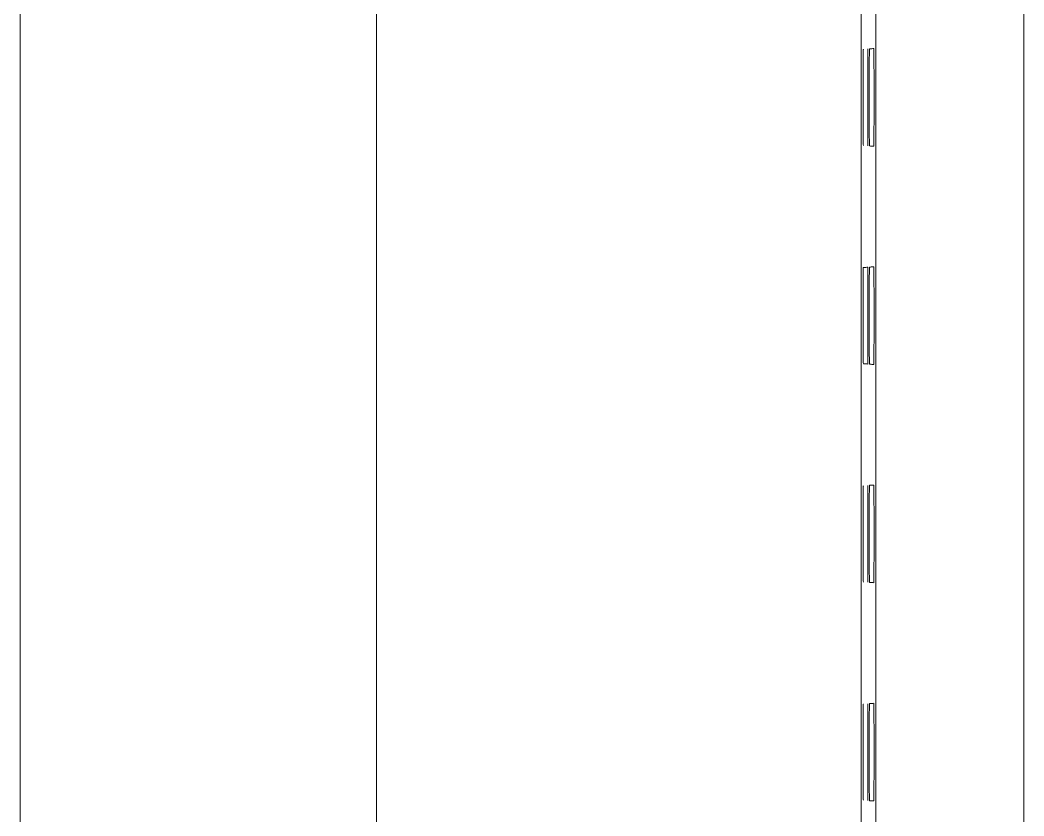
# Model space of a CAD drawing. Header units: millimetres. Extents: x -195 to 1349, y 148 to 750.
# Drawn here: x 852.5 to 873.2, y 430.92 to 447.33 of the extents above; entities that cross this region are included whole.
import ezdxf

# ---------------------------------------------------------------- set-up
doc = ezdxf.new("R2010")
doc.units = ezdxf.units.MM
doc.layers.add('100', color=7, linetype='CONTINUOUS', true_color=0xffffff)
doc.layers.add('4', color=7, linetype='CONTINUOUS', true_color=0xffffff)

msp = doc.modelspace()

# ---------------------------------------------------------------- linework, layer by layer
at = {"layer": '100', "color": 7, "linetype": 'Continuous', "lineweight": 18}
for p, q in [((859.852, 314.49), (859.852, 495.981)), ((852.502, 486.235), (852.502, 324.235))]:
    msp.add_line(p, q, dxfattribs=at)
at = {"layer": '4', "color": 7, "linetype": 'Continuous', "lineweight": 18}
for p, q in [((873.2, 317.039), (873.2, 493.431)), ((870.15, 317.689), (870.15, 492.781))]:
    msp.add_line(p, q, dxfattribs=at)
for points, knots in [([(869.842, 354.485), (869.842, 354.591), (869.842, 354.698), (869.842, 371.614), (869.842, 388.425), (869.842, 422.046), (869.842, 438.856), (869.842, 455.773), (869.842, 455.879), (869.842, 455.985)], [0, 0, 0, 0, 0.003136, 0.003136, 0.5, 0.5, 0.996864, 0.996864, 1, 1, 1, 1]), ([(869.89, 444.743), (869.889, 444.743), (869.889, 444.75), (869.888, 444.769), (869.888, 444.776), (869.888, 444.795), (869.888, 444.806), (869.887, 444.831), (869.887, 444.859), (869.887, 444.892), (869.887, 444.919), (869.887, 444.929), (869.886, 444.948), (869.886, 444.958), (869.886, 444.989), (869.886, 445.011), (869.886, 445.08), (869.885, 445.13), (869.885, 445.197), (869.885, 445.211), (869.885, 445.239), (869.885, 445.253), (869.885, 445.296), (869.885, 445.325), (869.885, 445.385), (869.885, 445.416), (869.885, 445.462), (869.885, 445.478), (869.885, 445.509), (869.884, 445.525), (869.884, 445.573), (869.884, 445.638), (869.884, 445.702), (869.884, 445.767), (869.884, 445.799), (869.884, 445.848), (869.884, 445.864), (869.884, 445.897), (869.885, 445.977), (869.885, 446.054), (869.885, 446.129), (869.885, 446.144), (869.885, 446.173), (869.885, 446.188), (869.885, 446.231), (869.885, 446.259), (869.885, 446.34), (869.886, 446.39), (869.886, 446.448), (869.886, 446.459), (869.886, 446.481), (869.886, 446.491), (869.886, 446.522), (869.887, 446.542), (869.887, 446.578), (869.887, 446.594), (869.887, 446.625), (869.887, 446.639), (869.888, 446.664), (869.888, 446.686), (869.888, 446.702), (869.889, 446.714), (869.889, 446.719), (869.889, 446.726), (869.889, 446.727), (869.89, 446.727)], [0, 0, 0, 0, 0.0625, 0.0625, 0.09375, 0.09375, 0.125, 0.125, 0.15625, 0.1875, 0.1875, 0.203125, 0.203125, 0.21875, 0.21875, 0.25, 0.25, 0.3125, 0.3125, 0.328125, 0.328125, 0.34375, 0.34375, 0.375, 0.375, 0.40625, 0.40625, 0.421875, 0.421875, 0.4375, 0.4375, 0.46875, 0.5, 0.5, 0.53125, 0.53125, 0.546875, 0.546875, 0.5625, 0.625, 0.625, 0.640625, 0.640625, 0.65625, 0.65625, 0.6875, 0.6875, 0.75, 0.75, 0.765625, 0.765625, 0.78125, 0.78125, 0.8125, 0.8125, 0.84375, 0.84375, 0.875, 0.875, 0.90625, 0.9375, 0.9375, 0.96875, 0.96875, 1, 1, 1, 1]), ([(869.979, 446.734), (869.979, 446.734), (869.979, 446.727), (869.98, 446.708), (869.98, 446.7), (869.98, 446.686), (869.98, 446.681), (869.981, 446.67), (869.981, 446.664), (869.981, 446.645), (869.981, 446.617), (869.981, 446.584), (869.982, 446.557), (869.982, 446.547), (869.982, 446.528), (869.982, 446.518), (869.982, 446.486), (869.982, 446.464), (869.983, 446.395), (869.983, 446.345), (869.983, 446.277), (869.983, 446.263), (869.983, 446.235), (869.983, 446.221), (869.983, 446.177), (869.983, 446.148), (869.984, 446.088), (869.984, 446.057), (869.984, 446.01), (869.984, 445.995), (869.984, 445.963), (869.984, 445.947), (869.984, 445.898), (869.984, 445.834), (869.984, 445.769), (869.984, 445.704), (869.984, 445.671), (869.984, 445.622), (869.984, 445.606), (869.984, 445.573), (869.984, 445.492), (869.984, 445.415), (869.984, 445.339), (869.983, 445.324), (869.983, 445.294), (869.983, 445.28), (869.983, 445.236), (869.983, 445.208), (869.983, 445.127), (869.983, 445.077), (869.982, 445.018), (869.982, 445.007), (869.982, 444.985), (869.982, 444.974), (869.982, 444.943), (869.982, 444.924), (869.981, 444.888), (869.981, 444.871), (869.981, 444.84), (869.981, 444.826), (869.981, 444.801), (869.98, 444.779), (869.98, 444.763), (869.98, 444.75), (869.979, 444.745), (869.979, 444.739), (869.979, 444.737), (869.979, 444.737)], [0, 0, 0, 0, 0.0625, 0.0625, 0.09375, 0.09375, 0.109375, 0.109375, 0.125, 0.125, 0.15625, 0.1875, 0.1875, 0.203125, 0.203125, 0.21875, 0.21875, 0.25, 0.25, 0.3125, 0.3125, 0.328125, 0.328125, 0.34375, 0.34375, 0.375, 0.375, 0.40625, 0.40625, 0.421875, 0.421875, 0.4375, 0.4375, 0.46875, 0.5, 0.5, 0.53125, 0.53125, 0.546875, 0.546875, 0.5625, 0.625, 0.625, 0.640625, 0.640625, 0.65625, 0.65625, 0.6875, 0.6875, 0.75, 0.75, 0.765625, 0.765625, 0.78125, 0.78125, 0.8125, 0.8125, 0.84375, 0.84375, 0.875, 0.875, 0.90625, 0.9375, 0.9375, 0.96875, 0.96875, 1, 1, 1, 1]), ([(870.015, 444.734), (870.015, 444.735), (870.015, 444.741), (870.014, 444.76), (870.014, 444.768), (870.014, 444.787), (870.013, 444.798), (870.013, 444.823), (870.013, 444.851), (870.013, 444.885), (870.012, 444.912), (870.012, 444.921), (870.012, 444.941), (870.012, 444.951), (870.012, 444.983), (870.012, 445.005), (870.011, 445.074), (870.011, 445.124), (870.011, 445.192), (870.011, 445.206), (870.011, 445.235), (870.011, 445.249), (870.011, 445.292), (870.011, 445.322), (870.01, 445.382), (870.01, 445.413), (870.01, 445.46), (870.01, 445.475), (870.01, 445.507), (870.01, 445.524), (870.01, 445.572), (870.01, 445.637), (870.01, 445.702), (870.01, 445.767), (870.01, 445.8), (870.01, 445.849), (870.01, 445.865), (870.01, 445.898), (870.01, 445.979), (870.01, 446.057), (870.01, 446.132), (870.011, 446.147), (870.011, 446.177), (870.011, 446.192), (870.011, 446.236), (870.011, 446.264), (870.011, 446.345), (870.011, 446.396), (870.012, 446.454), (870.012, 446.465), (870.012, 446.487), (870.012, 446.498), (870.012, 446.529), (870.012, 446.549), (870.013, 446.585), (870.013, 446.602), (870.013, 446.633), (870.013, 446.647), (870.013, 446.672), (870.014, 446.694), (870.014, 446.71), (870.014, 446.723), (870.015, 446.728), (870.015, 446.735), (870.015, 446.736), (870.015, 446.736)], [0, 0, 0, 0, 0.0625, 0.0625, 0.09375, 0.09375, 0.125, 0.125, 0.15625, 0.1875, 0.1875, 0.203125, 0.203125, 0.21875, 0.21875, 0.25, 0.25, 0.3125, 0.3125, 0.328125, 0.328125, 0.34375, 0.34375, 0.375, 0.375, 0.40625, 0.40625, 0.421875, 0.421875, 0.4375, 0.4375, 0.46875, 0.5, 0.5, 0.53125, 0.53125, 0.546875, 0.546875, 0.5625, 0.625, 0.625, 0.640625, 0.640625, 0.65625, 0.65625, 0.6875, 0.6875, 0.75, 0.75, 0.765625, 0.765625, 0.78125, 0.78125, 0.8125, 0.8125, 0.84375, 0.84375, 0.875, 0.875, 0.90625, 0.9375, 0.9375, 0.96875, 0.96875, 1, 1, 1, 1]), ([(870.104, 446.742), (870.091, 446.741), (870.078, 446.741), (870.055, 446.739), (870.046, 446.738), (870.03, 446.737), (870.023, 446.737), (870.015, 446.736)], [0, 0, 0, 0, 0.448296, 0.448296, 0.75351, 0.75351, 1, 1, 1, 1]), ([(870.104, 446.742), (870.105, 446.742), (870.105, 446.736), (870.106, 446.717), (870.106, 446.709), (870.106, 446.695), (870.106, 446.689), (870.106, 446.678), (870.106, 446.672), (870.107, 446.653), (870.107, 446.625), (870.107, 446.591), (870.107, 446.564), (870.108, 446.555), (870.108, 446.535), (870.108, 446.525), (870.108, 446.493), (870.108, 446.471), (870.108, 446.401), (870.109, 446.351), (870.109, 446.282), (870.109, 446.268), (870.109, 446.239), (870.109, 446.225), (870.109, 446.181), (870.109, 446.152), (870.109, 446.091), (870.109, 446.06), (870.11, 446.013), (870.11, 445.997), (870.11, 445.965), (870.11, 445.949), (870.11, 445.9), (870.11, 445.835), (870.11, 445.769), (870.11, 445.703), (870.11, 445.67), (870.11, 445.621), (870.11, 445.604), (870.11, 445.572), (870.11, 445.49), (870.109, 445.412), (870.109, 445.336), (870.109, 445.32), (870.109, 445.29), (870.109, 445.276), (870.109, 445.232), (870.109, 445.204), (870.109, 445.122), (870.108, 445.071), (870.108, 445.012), (870.108, 445), (870.108, 444.978), (870.108, 444.968), (870.108, 444.936), (870.108, 444.917), (870.107, 444.88), (870.107, 444.863), (870.107, 444.832), (870.107, 444.818), (870.106, 444.792), (870.106, 444.77), (870.106, 444.754), (870.105, 444.741), (870.105, 444.736), (870.105, 444.73), (870.105, 444.728), (870.104, 444.728)], [0, 0, 0, 0, 0.0625, 0.0625, 0.09375, 0.09375, 0.109375, 0.109375, 0.125, 0.125, 0.15625, 0.1875, 0.1875, 0.203125, 0.203125, 0.21875, 0.21875, 0.25, 0.25, 0.3125, 0.3125, 0.328125, 0.328125, 0.34375, 0.34375, 0.375, 0.375, 0.40625, 0.40625, 0.421875, 0.421875, 0.4375, 0.4375, 0.46875, 0.5, 0.5, 0.53125, 0.53125, 0.546875, 0.546875, 0.5625, 0.625, 0.625, 0.640625, 0.640625, 0.65625, 0.65625, 0.6875, 0.6875, 0.75, 0.75, 0.765625, 0.765625, 0.78125, 0.78125, 0.8125, 0.8125, 0.84375, 0.84375, 0.875, 0.875, 0.90625, 0.9375, 0.9375, 0.96875, 0.96875, 1, 1, 1, 1]), ([(870.104, 444.728), (870.091, 444.729), (870.078, 444.73), (870.055, 444.732), (870.046, 444.732), (870.03, 444.733), (870.023, 444.734), (870.015, 444.734)], [0, 0, 0, 0, 0.448295, 0.448295, 0.75351, 0.75351, 1, 1, 1, 1]), ([(869.89, 440.243), (869.889, 440.243), (869.889, 440.25), (869.888, 440.269), (869.888, 440.276), (869.888, 440.295), (869.888, 440.306), (869.887, 440.331), (869.887, 440.359), (869.887, 440.392), (869.887, 440.419), (869.887, 440.429), (869.886, 440.448), (869.886, 440.458), (869.886, 440.489), (869.886, 440.511), (869.886, 440.58), (869.885, 440.63), (869.885, 440.697), (869.885, 440.711), (869.885, 440.739), (869.885, 440.753), (869.885, 440.796), (869.885, 440.825), (869.885, 440.885), (869.885, 440.916), (869.885, 440.962), (869.885, 440.978), (869.885, 441.009), (869.884, 441.025), (869.884, 441.073), (869.884, 441.138), (869.884, 441.202), (869.884, 441.267), (869.884, 441.299), (869.884, 441.348), (869.884, 441.364), (869.884, 441.397), (869.885, 441.477), (869.885, 441.554), (869.885, 441.629), (869.885, 441.644), (869.885, 441.673), (869.885, 441.688), (869.885, 441.731), (869.885, 441.759), (869.885, 441.84), (869.886, 441.89), (869.886, 441.948), (869.886, 441.959), (869.886, 441.981), (869.886, 441.991), (869.886, 442.022), (869.887, 442.042), (869.887, 442.078), (869.887, 442.094), (869.887, 442.125), (869.887, 442.139), (869.888, 442.164), (869.888, 442.186), (869.888, 442.202), (869.889, 442.214), (869.889, 442.219), (869.889, 442.226), (869.889, 442.227), (869.89, 442.227)], [0, 0, 0, 0, 0.0625, 0.0625, 0.09375, 0.09375, 0.125, 0.125, 0.15625, 0.1875, 0.1875, 0.203125, 0.203125, 0.21875, 0.21875, 0.25, 0.25, 0.3125, 0.3125, 0.328125, 0.328125, 0.34375, 0.34375, 0.375, 0.375, 0.40625, 0.40625, 0.421875, 0.421875, 0.4375, 0.4375, 0.46875, 0.5, 0.5, 0.53125, 0.53125, 0.546875, 0.546875, 0.5625, 0.625, 0.625, 0.640625, 0.640625, 0.65625, 0.65625, 0.6875, 0.6875, 0.75, 0.75, 0.765625, 0.765625, 0.78125, 0.78125, 0.8125, 0.8125, 0.84375, 0.84375, 0.875, 0.875, 0.90625, 0.9375, 0.9375, 0.96875, 0.96875, 1, 1, 1, 1]), ([(869.979, 442.234), (869.967, 442.233), (869.955, 442.232), (869.934, 442.23), (869.925, 442.23), (869.907, 442.229), (869.898, 442.228), (869.89, 442.227)], [0, 0, 0, 0, 0.406541, 0.406541, 0.703271, 0.703271, 1, 1, 1, 1]), ([(869.979, 442.234), (869.979, 442.234), (869.979, 442.227), (869.98, 442.208), (869.98, 442.2), (869.98, 442.186), (869.98, 442.181), (869.981, 442.17), (869.981, 442.164), (869.981, 442.145), (869.981, 442.117), (869.981, 442.084), (869.982, 442.057), (869.982, 442.047), (869.982, 442.028), (869.982, 442.018), (869.982, 441.986), (869.982, 441.964), (869.983, 441.895), (869.983, 441.845), (869.983, 441.777), (869.983, 441.763), (869.983, 441.735), (869.983, 441.721), (869.983, 441.677), (869.983, 441.648), (869.984, 441.588), (869.984, 441.557), (869.984, 441.51), (869.984, 441.495), (869.984, 441.463), (869.984, 441.447), (869.984, 441.398), (869.984, 441.334), (869.984, 441.269), (869.984, 441.204), (869.984, 441.171), (869.984, 441.122), (869.984, 441.106), (869.984, 441.073), (869.984, 440.992), (869.984, 440.915), (869.984, 440.839), (869.983, 440.824), (869.983, 440.794), (869.983, 440.78), (869.983, 440.736), (869.983, 440.708), (869.983, 440.627), (869.983, 440.577), (869.982, 440.518), (869.982, 440.507), (869.982, 440.485), (869.982, 440.474), (869.982, 440.443), (869.982, 440.424), (869.981, 440.388), (869.981, 440.371), (869.981, 440.34), (869.981, 440.326), (869.981, 440.301), (869.98, 440.279), (869.98, 440.263), (869.98, 440.25), (869.979, 440.245), (869.979, 440.239), (869.979, 440.237), (869.979, 440.237)], [0, 0, 0, 0, 0.0625, 0.0625, 0.09375, 0.09375, 0.109375, 0.109375, 0.125, 0.125, 0.15625, 0.1875, 0.1875, 0.203125, 0.203125, 0.21875, 0.21875, 0.25, 0.25, 0.3125, 0.3125, 0.328125, 0.328125, 0.34375, 0.34375, 0.375, 0.375, 0.40625, 0.40625, 0.421875, 0.421875, 0.4375, 0.4375, 0.46875, 0.5, 0.5, 0.53125, 0.53125, 0.546875, 0.546875, 0.5625, 0.625, 0.625, 0.640625, 0.640625, 0.65625, 0.65625, 0.6875, 0.6875, 0.75, 0.75, 0.765625, 0.765625, 0.78125, 0.78125, 0.8125, 0.8125, 0.84375, 0.84375, 0.875, 0.875, 0.90625, 0.9375, 0.9375, 0.96875, 0.96875, 1, 1, 1, 1]), ([(870.015, 440.234), (870.015, 440.235), (870.015, 440.241), (870.014, 440.26), (870.014, 440.268), (870.014, 440.287), (870.013, 440.298), (870.013, 440.323), (870.013, 440.351), (870.013, 440.385), (870.012, 440.412), (870.012, 440.421), (870.012, 440.441), (870.012, 440.451), (870.012, 440.483), (870.012, 440.505), (870.011, 440.574), (870.011, 440.624), (870.011, 440.692), (870.011, 440.706), (870.011, 440.735), (870.011, 440.749), (870.011, 440.792), (870.011, 440.822), (870.01, 440.882), (870.01, 440.913), (870.01, 440.96), (870.01, 440.975), (870.01, 441.007), (870.01, 441.024), (870.01, 441.072), (870.01, 441.137), (870.01, 441.202), (870.01, 441.267), (870.01, 441.3), (870.01, 441.349), (870.01, 441.365), (870.01, 441.398), (870.01, 441.479), (870.01, 441.557), (870.01, 441.632), (870.011, 441.647), (870.011, 441.677), (870.011, 441.692), (870.011, 441.736), (870.011, 441.764), (870.011, 441.845), (870.011, 441.896), (870.012, 441.954), (870.012, 441.965), (870.012, 441.987), (870.012, 441.998), (870.012, 442.029), (870.012, 442.049), (870.013, 442.085), (870.013, 442.102), (870.013, 442.133), (870.013, 442.147), (870.013, 442.172), (870.014, 442.194), (870.014, 442.21), (870.014, 442.223), (870.015, 442.228), (870.015, 442.235), (870.015, 442.236), (870.015, 442.236)], [0, 0, 0, 0, 0.0625, 0.0625, 0.09375, 0.09375, 0.125, 0.125, 0.15625, 0.1875, 0.1875, 0.203125, 0.203125, 0.21875, 0.21875, 0.25, 0.25, 0.3125, 0.3125, 0.328125, 0.328125, 0.34375, 0.34375, 0.375, 0.375, 0.40625, 0.40625, 0.421875, 0.421875, 0.4375, 0.4375, 0.46875, 0.5, 0.5, 0.53125, 0.53125, 0.546875, 0.546875, 0.5625, 0.625, 0.625, 0.640625, 0.640625, 0.65625, 0.65625, 0.6875, 0.6875, 0.75, 0.75, 0.765625, 0.765625, 0.78125, 0.78125, 0.8125, 0.8125, 0.84375, 0.84375, 0.875, 0.875, 0.90625, 0.9375, 0.9375, 0.96875, 0.96875, 1, 1, 1, 1]), ([(870.104, 442.242), (870.091, 442.241), (870.078, 442.241), (870.055, 442.239), (870.046, 442.238), (870.03, 442.237), (870.023, 442.237), (870.015, 442.236)], [0, 0, 0, 0, 0.448296, 0.448296, 0.75351, 0.75351, 1, 1, 1, 1]), ([(870.104, 442.242), (870.105, 442.242), (870.105, 442.236), (870.106, 442.217), (870.106, 442.209), (870.106, 442.195), (870.106, 442.189), (870.106, 442.178), (870.106, 442.172), (870.107, 442.153), (870.107, 442.125), (870.107, 442.091), (870.107, 442.064), (870.108, 442.055), (870.108, 442.035), (870.108, 442.025), (870.108, 441.993), (870.108, 441.971), (870.108, 441.901), (870.109, 441.851), (870.109, 441.782), (870.109, 441.768), (870.109, 441.739), (870.109, 441.725), (870.109, 441.681), (870.109, 441.652), (870.109, 441.591), (870.109, 441.56), (870.11, 441.513), (870.11, 441.497), (870.11, 441.465), (870.11, 441.449), (870.11, 441.4), (870.11, 441.335), (870.11, 441.269), (870.11, 441.203), (870.11, 441.17), (870.11, 441.121), (870.11, 441.104), (870.11, 441.072), (870.11, 440.99), (870.109, 440.912), (870.109, 440.836), (870.109, 440.82), (870.109, 440.79), (870.109, 440.776), (870.109, 440.732), (870.109, 440.704), (870.109, 440.622), (870.108, 440.571), (870.108, 440.512), (870.108, 440.5), (870.108, 440.478), (870.108, 440.468), (870.108, 440.436), (870.108, 440.417), (870.107, 440.38), (870.107, 440.363), (870.107, 440.332), (870.107, 440.318), (870.106, 440.292), (870.106, 440.27), (870.106, 440.254), (870.105, 440.241), (870.105, 440.236), (870.105, 440.23), (870.105, 440.228), (870.104, 440.228)], [0, 0, 0, 0, 0.0625, 0.0625, 0.09375, 0.09375, 0.109375, 0.109375, 0.125, 0.125, 0.15625, 0.1875, 0.1875, 0.203125, 0.203125, 0.21875, 0.21875, 0.25, 0.25, 0.3125, 0.3125, 0.328125, 0.328125, 0.34375, 0.34375, 0.375, 0.375, 0.40625, 0.40625, 0.421875, 0.421875, 0.4375, 0.4375, 0.46875, 0.5, 0.5, 0.53125, 0.53125, 0.546875, 0.546875, 0.5625, 0.625, 0.625, 0.640625, 0.640625, 0.65625, 0.65625, 0.6875, 0.6875, 0.75, 0.75, 0.765625, 0.765625, 0.78125, 0.78125, 0.8125, 0.8125, 0.84375, 0.84375, 0.875, 0.875, 0.90625, 0.9375, 0.9375, 0.96875, 0.96875, 1, 1, 1, 1]), ([(869.979, 440.237), (869.967, 440.238), (869.955, 440.239), (869.934, 440.24), (869.925, 440.241), (869.907, 440.242), (869.898, 440.243), (869.89, 440.243)], [0, 0, 0, 0, 0.406541, 0.406541, 0.703271, 0.703271, 1, 1, 1, 1]), ([(870.104, 440.228), (870.091, 440.229), (870.078, 440.23), (870.055, 440.232), (870.046, 440.232), (870.03, 440.233), (870.023, 440.234), (870.015, 440.234)], [0, 0, 0, 0, 0.448295, 0.448295, 0.75351, 0.75351, 1, 1, 1, 1]), ([(869.89, 435.743), (869.889, 435.743), (869.889, 435.75), (869.888, 435.769), (869.888, 435.776), (869.888, 435.795), (869.888, 435.806), (869.887, 435.831), (869.887, 435.859), (869.887, 435.892), (869.887, 435.919), (869.887, 435.929), (869.886, 435.948), (869.886, 435.958), (869.886, 435.989), (869.886, 436.011), (869.886, 436.08), (869.885, 436.13), (869.885, 436.197), (869.885, 436.211), (869.885, 436.239), (869.885, 436.253), (869.885, 436.296), (869.885, 436.325), (869.885, 436.385), (869.885, 436.416), (869.885, 436.462), (869.885, 436.478), (869.885, 436.509), (869.884, 436.525), (869.884, 436.573), (869.884, 436.638), (869.884, 436.702), (869.884, 436.767), (869.884, 436.799), (869.884, 436.848), (869.884, 436.864), (869.884, 436.897), (869.885, 436.977), (869.885, 437.054), (869.885, 437.129), (869.885, 437.144), (869.885, 437.173), (869.885, 437.188), (869.885, 437.231), (869.885, 437.259), (869.885, 437.34), (869.886, 437.39), (869.886, 437.448), (869.886, 437.459), (869.886, 437.481), (869.886, 437.491), (869.886, 437.522), (869.887, 437.542), (869.887, 437.578), (869.887, 437.594), (869.887, 437.625), (869.887, 437.639), (869.888, 437.664), (869.888, 437.686), (869.888, 437.702), (869.889, 437.714), (869.889, 437.719), (869.889, 437.726), (869.889, 437.727), (869.89, 437.727)], [0, 0, 0, 0, 0.0625, 0.0625, 0.09375, 0.09375, 0.125, 0.125, 0.15625, 0.1875, 0.1875, 0.203125, 0.203125, 0.21875, 0.21875, 0.25, 0.25, 0.3125, 0.3125, 0.328125, 0.328125, 0.34375, 0.34375, 0.375, 0.375, 0.40625, 0.40625, 0.421875, 0.421875, 0.4375, 0.4375, 0.46875, 0.5, 0.5, 0.53125, 0.53125, 0.546875, 0.546875, 0.5625, 0.625, 0.625, 0.640625, 0.640625, 0.65625, 0.65625, 0.6875, 0.6875, 0.75, 0.75, 0.765625, 0.765625, 0.78125, 0.78125, 0.8125, 0.8125, 0.84375, 0.84375, 0.875, 0.875, 0.90625, 0.9375, 0.9375, 0.96875, 0.96875, 1, 1, 1, 1]), ([(869.979, 437.734), (869.979, 437.734), (869.979, 437.727), (869.98, 437.708), (869.98, 437.7), (869.98, 437.686), (869.98, 437.681), (869.981, 437.67), (869.981, 437.664), (869.981, 437.645), (869.981, 437.617), (869.981, 437.584), (869.982, 437.557), (869.982, 437.547), (869.982, 437.528), (869.982, 437.518), (869.982, 437.486), (869.982, 437.464), (869.983, 437.395), (869.983, 437.345), (869.983, 437.277), (869.983, 437.263), (869.983, 437.235), (869.983, 437.221), (869.983, 437.177), (869.983, 437.148), (869.984, 437.088), (869.984, 437.057), (869.984, 437.01), (869.984, 436.995), (869.984, 436.963), (869.984, 436.947), (869.984, 436.898), (869.984, 436.834), (869.984, 436.769), (869.984, 436.704), (869.984, 436.671), (869.984, 436.622), (869.984, 436.606), (869.984, 436.573), (869.984, 436.492), (869.984, 436.415), (869.984, 436.339), (869.983, 436.324), (869.983, 436.294), (869.983, 436.28), (869.983, 436.236), (869.983, 436.208), (869.983, 436.127), (869.983, 436.077), (869.982, 436.018), (869.982, 436.007), (869.982, 435.985), (869.982, 435.974), (869.982, 435.943), (869.982, 435.924), (869.981, 435.888), (869.981, 435.871), (869.981, 435.84), (869.981, 435.826), (869.981, 435.801), (869.98, 435.779), (869.98, 435.763), (869.98, 435.75), (869.979, 435.745), (869.979, 435.739), (869.979, 435.737), (869.979, 435.737)], [0, 0, 0, 0, 0.0625, 0.0625, 0.09375, 0.09375, 0.109375, 0.109375, 0.125, 0.125, 0.15625, 0.1875, 0.1875, 0.203125, 0.203125, 0.21875, 0.21875, 0.25, 0.25, 0.3125, 0.3125, 0.328125, 0.328125, 0.34375, 0.34375, 0.375, 0.375, 0.40625, 0.40625, 0.421875, 0.421875, 0.4375, 0.4375, 0.46875, 0.5, 0.5, 0.53125, 0.53125, 0.546875, 0.546875, 0.5625, 0.625, 0.625, 0.640625, 0.640625, 0.65625, 0.65625, 0.6875, 0.6875, 0.75, 0.75, 0.765625, 0.765625, 0.78125, 0.78125, 0.8125, 0.8125, 0.84375, 0.84375, 0.875, 0.875, 0.90625, 0.9375, 0.9375, 0.96875, 0.96875, 1, 1, 1, 1]), ([(870.015, 435.734), (870.015, 435.735), (870.015, 435.741), (870.014, 435.76), (870.014, 435.768), (870.014, 435.787), (870.013, 435.798), (870.013, 435.823), (870.013, 435.851), (870.013, 435.885), (870.012, 435.912), (870.012, 435.921), (870.012, 435.941), (870.012, 435.951), (870.012, 435.983), (870.012, 436.005), (870.011, 436.074), (870.011, 436.124), (870.011, 436.192), (870.011, 436.206), (870.011, 436.235), (870.011, 436.249), (870.011, 436.292), (870.011, 436.322), (870.01, 436.382), (870.01, 436.413), (870.01, 436.46), (870.01, 436.475), (870.01, 436.507), (870.01, 436.524), (870.01, 436.572), (870.01, 436.637), (870.01, 436.702), (870.01, 436.767), (870.01, 436.8), (870.01, 436.849), (870.01, 436.865), (870.01, 436.898), (870.01, 436.979), (870.01, 437.057), (870.01, 437.132), (870.011, 437.147), (870.011, 437.177), (870.011, 437.192), (870.011, 437.236), (870.011, 437.264), (870.011, 437.345), (870.011, 437.396), (870.012, 437.454), (870.012, 437.465), (870.012, 437.487), (870.012, 437.498), (870.012, 437.529), (870.012, 437.549), (870.013, 437.585), (870.013, 437.602), (870.013, 437.633), (870.013, 437.647), (870.013, 437.672), (870.014, 437.694), (870.014, 437.71), (870.014, 437.723), (870.015, 437.728), (870.015, 437.735), (870.015, 437.736), (870.015, 437.736)], [0, 0, 0, 0, 0.0625, 0.0625, 0.09375, 0.09375, 0.125, 0.125, 0.15625, 0.1875, 0.1875, 0.203125, 0.203125, 0.21875, 0.21875, 0.25, 0.25, 0.3125, 0.3125, 0.328125, 0.328125, 0.34375, 0.34375, 0.375, 0.375, 0.40625, 0.40625, 0.421875, 0.421875, 0.4375, 0.4375, 0.46875, 0.5, 0.5, 0.53125, 0.53125, 0.546875, 0.546875, 0.5625, 0.625, 0.625, 0.640625, 0.640625, 0.65625, 0.65625, 0.6875, 0.6875, 0.75, 0.75, 0.765625, 0.765625, 0.78125, 0.78125, 0.8125, 0.8125, 0.84375, 0.84375, 0.875, 0.875, 0.90625, 0.9375, 0.9375, 0.96875, 0.96875, 1, 1, 1, 1]), ([(870.104, 437.742), (870.091, 437.741), (870.078, 437.741), (870.055, 437.739), (870.046, 437.738), (870.03, 437.737), (870.023, 437.737), (870.015, 437.736)], [0, 0, 0, 0, 0.448296, 0.448296, 0.75351, 0.75351, 1, 1, 1, 1]), ([(870.104, 437.742), (870.105, 437.742), (870.105, 437.736), (870.106, 437.717), (870.106, 437.709), (870.106, 437.695), (870.106, 437.689), (870.106, 437.678), (870.106, 437.672), (870.107, 437.653), (870.107, 437.625), (870.107, 437.591), (870.107, 437.564), (870.108, 437.555), (870.108, 437.535), (870.108, 437.525), (870.108, 437.493), (870.108, 437.471), (870.108, 437.401), (870.109, 437.351), (870.109, 437.282), (870.109, 437.268), (870.109, 437.239), (870.109, 437.225), (870.109, 437.181), (870.109, 437.152), (870.109, 437.091), (870.109, 437.06), (870.11, 437.013), (870.11, 436.997), (870.11, 436.965), (870.11, 436.949), (870.11, 436.9), (870.11, 436.835), (870.11, 436.769), (870.11, 436.703), (870.11, 436.67), (870.11, 436.621), (870.11, 436.604), (870.11, 436.572), (870.11, 436.49), (870.109, 436.412), (870.109, 436.336), (870.109, 436.32), (870.109, 436.29), (870.109, 436.276), (870.109, 436.232), (870.109, 436.204), (870.109, 436.122), (870.108, 436.071), (870.108, 436.012), (870.108, 436), (870.108, 435.978), (870.108, 435.968), (870.108, 435.936), (870.108, 435.917), (870.107, 435.88), (870.107, 435.863), (870.107, 435.832), (870.107, 435.818), (870.106, 435.792), (870.106, 435.77), (870.106, 435.754), (870.105, 435.741), (870.105, 435.736), (870.105, 435.73), (870.105, 435.728), (870.104, 435.728)], [0, 0, 0, 0, 0.0625, 0.0625, 0.09375, 0.09375, 0.109375, 0.109375, 0.125, 0.125, 0.15625, 0.1875, 0.1875, 0.203125, 0.203125, 0.21875, 0.21875, 0.25, 0.25, 0.3125, 0.3125, 0.328125, 0.328125, 0.34375, 0.34375, 0.375, 0.375, 0.40625, 0.40625, 0.421875, 0.421875, 0.4375, 0.4375, 0.46875, 0.5, 0.5, 0.53125, 0.53125, 0.546875, 0.546875, 0.5625, 0.625, 0.625, 0.640625, 0.640625, 0.65625, 0.65625, 0.6875, 0.6875, 0.75, 0.75, 0.765625, 0.765625, 0.78125, 0.78125, 0.8125, 0.8125, 0.84375, 0.84375, 0.875, 0.875, 0.90625, 0.9375, 0.9375, 0.96875, 0.96875, 1, 1, 1, 1]), ([(870.104, 435.728), (870.091, 435.729), (870.078, 435.73), (870.055, 435.732), (870.046, 435.732), (870.03, 435.733), (870.023, 435.734), (870.015, 435.734)], [0, 0, 0, 0, 0.448295, 0.448295, 0.75351, 0.75351, 1, 1, 1, 1]), ([(869.89, 431.243), (869.889, 431.243), (869.889, 431.25), (869.888, 431.269), (869.888, 431.276), (869.888, 431.295), (869.888, 431.306), (869.887, 431.331), (869.887, 431.359), (869.887, 431.392), (869.887, 431.419), (869.887, 431.429), (869.886, 431.448), (869.886, 431.458), (869.886, 431.489), (869.886, 431.511), (869.886, 431.58), (869.885, 431.63), (869.885, 431.697), (869.885, 431.711), (869.885, 431.739), (869.885, 431.753), (869.885, 431.796), (869.885, 431.825), (869.885, 431.885), (869.885, 431.916), (869.885, 431.962), (869.885, 431.978), (869.885, 432.009), (869.884, 432.025), (869.884, 432.073), (869.884, 432.138), (869.884, 432.202), (869.884, 432.267), (869.884, 432.299), (869.884, 432.348), (869.884, 432.364), (869.884, 432.397), (869.885, 432.477), (869.885, 432.554), (869.885, 432.629), (869.885, 432.644), (869.885, 432.673), (869.885, 432.688), (869.885, 432.731), (869.885, 432.759), (869.885, 432.84), (869.886, 432.89), (869.886, 432.948), (869.886, 432.959), (869.886, 432.981), (869.886, 432.991), (869.886, 433.022), (869.887, 433.042), (869.887, 433.078), (869.887, 433.094), (869.887, 433.125), (869.887, 433.139), (869.888, 433.164), (869.888, 433.186), (869.888, 433.202), (869.889, 433.214), (869.889, 433.219), (869.889, 433.226), (869.889, 433.227), (869.89, 433.227)], [0, 0, 0, 0, 0.0625, 0.0625, 0.09375, 0.09375, 0.125, 0.125, 0.15625, 0.1875, 0.1875, 0.203125, 0.203125, 0.21875, 0.21875, 0.25, 0.25, 0.3125, 0.3125, 0.328125, 0.328125, 0.34375, 0.34375, 0.375, 0.375, 0.40625, 0.40625, 0.421875, 0.421875, 0.4375, 0.4375, 0.46875, 0.5, 0.5, 0.53125, 0.53125, 0.546875, 0.546875, 0.5625, 0.625, 0.625, 0.640625, 0.640625, 0.65625, 0.65625, 0.6875, 0.6875, 0.75, 0.75, 0.765625, 0.765625, 0.78125, 0.78125, 0.8125, 0.8125, 0.84375, 0.84375, 0.875, 0.875, 0.90625, 0.9375, 0.9375, 0.96875, 0.96875, 1, 1, 1, 1]), ([(869.979, 433.234), (869.979, 433.234), (869.979, 433.227), (869.98, 433.208), (869.98, 433.2), (869.98, 433.186), (869.98, 433.181), (869.981, 433.17), (869.981, 433.164), (869.981, 433.145), (869.981, 433.117), (869.981, 433.084), (869.982, 433.057), (869.982, 433.047), (869.982, 433.028), (869.982, 433.018), (869.982, 432.986), (869.982, 432.964), (869.983, 432.895), (869.983, 432.845), (869.983, 432.777), (869.983, 432.763), (869.983, 432.735), (869.983, 432.721), (869.983, 432.677), (869.983, 432.648), (869.984, 432.588), (869.984, 432.557), (869.984, 432.51), (869.984, 432.495), (869.984, 432.463), (869.984, 432.447), (869.984, 432.398), (869.984, 432.334), (869.984, 432.269), (869.984, 432.204), (869.984, 432.171), (869.984, 432.122), (869.984, 432.106), (869.984, 432.073), (869.984, 431.992), (869.984, 431.915), (869.984, 431.839), (869.983, 431.824), (869.983, 431.794), (869.983, 431.78), (869.983, 431.736), (869.983, 431.708), (869.983, 431.627), (869.983, 431.577), (869.982, 431.518), (869.982, 431.507), (869.982, 431.485), (869.982, 431.474), (869.982, 431.443), (869.982, 431.424), (869.981, 431.388), (869.981, 431.371), (869.981, 431.34), (869.981, 431.326), (869.981, 431.301), (869.98, 431.279), (869.98, 431.263), (869.98, 431.25), (869.979, 431.245), (869.979, 431.239), (869.979, 431.237), (869.979, 431.237)], [0, 0, 0, 0, 0.0625, 0.0625, 0.09375, 0.09375, 0.109375, 0.109375, 0.125, 0.125, 0.15625, 0.1875, 0.1875, 0.203125, 0.203125, 0.21875, 0.21875, 0.25, 0.25, 0.3125, 0.3125, 0.328125, 0.328125, 0.34375, 0.34375, 0.375, 0.375, 0.40625, 0.40625, 0.421875, 0.421875, 0.4375, 0.4375, 0.46875, 0.5, 0.5, 0.53125, 0.53125, 0.546875, 0.546875, 0.5625, 0.625, 0.625, 0.640625, 0.640625, 0.65625, 0.65625, 0.6875, 0.6875, 0.75, 0.75, 0.765625, 0.765625, 0.78125, 0.78125, 0.8125, 0.8125, 0.84375, 0.84375, 0.875, 0.875, 0.90625, 0.9375, 0.9375, 0.96875, 0.96875, 1, 1, 1, 1]), ([(870.015, 431.234), (870.015, 431.235), (870.015, 431.241), (870.014, 431.26), (870.014, 431.268), (870.014, 431.287), (870.013, 431.298), (870.013, 431.323), (870.013, 431.351), (870.013, 431.385), (870.012, 431.412), (870.012, 431.421), (870.012, 431.441), (870.012, 431.451), (870.012, 431.483), (870.012, 431.505), (870.011, 431.574), (870.011, 431.624), (870.011, 431.692), (870.011, 431.706), (870.011, 431.735), (870.011, 431.749), (870.011, 431.792), (870.011, 431.822), (870.01, 431.882), (870.01, 431.913), (870.01, 431.96), (870.01, 431.975), (870.01, 432.007), (870.01, 432.024), (870.01, 432.072), (870.01, 432.137), (870.01, 432.202), (870.01, 432.267), (870.01, 432.3), (870.01, 432.349), (870.01, 432.365), (870.01, 432.398), (870.01, 432.479), (870.01, 432.557), (870.01, 432.632), (870.011, 432.647), (870.011, 432.677), (870.011, 432.692), (870.011, 432.736), (870.011, 432.764), (870.011, 432.845), (870.011, 432.896), (870.012, 432.954), (870.012, 432.965), (870.012, 432.987), (870.012, 432.998), (870.012, 433.029), (870.012, 433.049), (870.013, 433.085), (870.013, 433.102), (870.013, 433.133), (870.013, 433.147), (870.013, 433.172), (870.014, 433.194), (870.014, 433.21), (870.014, 433.223), (870.015, 433.228), (870.015, 433.235), (870.015, 433.236), (870.015, 433.236)], [0, 0, 0, 0, 0.0625, 0.0625, 0.09375, 0.09375, 0.125, 0.125, 0.15625, 0.1875, 0.1875, 0.203125, 0.203125, 0.21875, 0.21875, 0.25, 0.25, 0.3125, 0.3125, 0.328125, 0.328125, 0.34375, 0.34375, 0.375, 0.375, 0.40625, 0.40625, 0.421875, 0.421875, 0.4375, 0.4375, 0.46875, 0.5, 0.5, 0.53125, 0.53125, 0.546875, 0.546875, 0.5625, 0.625, 0.625, 0.640625, 0.640625, 0.65625, 0.65625, 0.6875, 0.6875, 0.75, 0.75, 0.765625, 0.765625, 0.78125, 0.78125, 0.8125, 0.8125, 0.84375, 0.84375, 0.875, 0.875, 0.90625, 0.9375, 0.9375, 0.96875, 0.96875, 1, 1, 1, 1]), ([(870.104, 433.242), (870.091, 433.241), (870.078, 433.241), (870.055, 433.239), (870.046, 433.238), (870.03, 433.237), (870.023, 433.237), (870.015, 433.236)], [0, 0, 0, 0, 0.448296, 0.448296, 0.75351, 0.75351, 1, 1, 1, 1]), ([(870.104, 433.242), (870.105, 433.242), (870.105, 433.236), (870.106, 433.217), (870.106, 433.209), (870.106, 433.195), (870.106, 433.189), (870.106, 433.178), (870.106, 433.172), (870.107, 433.153), (870.107, 433.125), (870.107, 433.091), (870.107, 433.064), (870.108, 433.055), (870.108, 433.035), (870.108, 433.025), (870.108, 432.993), (870.108, 432.971), (870.108, 432.901), (870.109, 432.851), (870.109, 432.782), (870.109, 432.768), (870.109, 432.739), (870.109, 432.725), (870.109, 432.681), (870.109, 432.652), (870.109, 432.591), (870.109, 432.56), (870.11, 432.513), (870.11, 432.497), (870.11, 432.465), (870.11, 432.449), (870.11, 432.4), (870.11, 432.335), (870.11, 432.269), (870.11, 432.203), (870.11, 432.17), (870.11, 432.121), (870.11, 432.104), (870.11, 432.072), (870.11, 431.99), (870.109, 431.912), (870.109, 431.836), (870.109, 431.82), (870.109, 431.79), (870.109, 431.776), (870.109, 431.732), (870.109, 431.704), (870.109, 431.622), (870.108, 431.571), (870.108, 431.512), (870.108, 431.5), (870.108, 431.478), (870.108, 431.468), (870.108, 431.436), (870.108, 431.417), (870.107, 431.38), (870.107, 431.363), (870.107, 431.332), (870.107, 431.318), (870.106, 431.292), (870.106, 431.27), (870.106, 431.254), (870.105, 431.241), (870.105, 431.236), (870.105, 431.23), (870.105, 431.228), (870.104, 431.228)], [0, 0, 0, 0, 0.0625, 0.0625, 0.09375, 0.09375, 0.109375, 0.109375, 0.125, 0.125, 0.15625, 0.1875, 0.1875, 0.203125, 0.203125, 0.21875, 0.21875, 0.25, 0.25, 0.3125, 0.3125, 0.328125, 0.328125, 0.34375, 0.34375, 0.375, 0.375, 0.40625, 0.40625, 0.421875, 0.421875, 0.4375, 0.4375, 0.46875, 0.5, 0.5, 0.53125, 0.53125, 0.546875, 0.546875, 0.5625, 0.625, 0.625, 0.640625, 0.640625, 0.65625, 0.65625, 0.6875, 0.6875, 0.75, 0.75, 0.765625, 0.765625, 0.78125, 0.78125, 0.8125, 0.8125, 0.84375, 0.84375, 0.875, 0.875, 0.90625, 0.9375, 0.9375, 0.96875, 0.96875, 1, 1, 1, 1]), ([(870.104, 431.228), (870.091, 431.229), (870.078, 431.23), (870.055, 431.232), (870.046, 431.232), (870.03, 431.233), (870.023, 431.234), (870.015, 431.234)], [0, 0, 0, 0, 0.448295, 0.448295, 0.75351, 0.75351, 1, 1, 1, 1])]:
    msp.add_open_spline(points, degree=3, knots=knots, dxfattribs=at)

doc.saveas('drawing.dxf')
